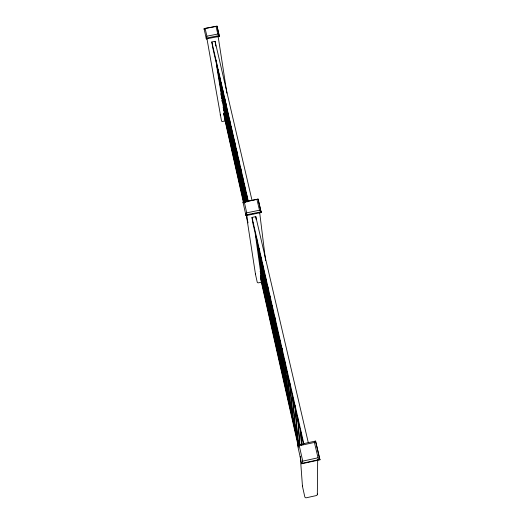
<?xml version="1.0" encoding="UTF-8"?>
<svg xmlns="http://www.w3.org/2000/svg" width="524" height="524" viewBox="0 0 524 524"><rect width="100%" height="100%" fill="white"/><g stroke="black" fill="none" stroke-linecap="round" stroke-linejoin="round"><path stroke-width="0.79" d="M317.334 494.342L317.688 459.469M319.922 459.81L315.566 441.064L314.413 442.446L299.269 445.728L297.521 444.968L301.686 463.779L319.922 459.81L315.566 441.064L297.521 444.968L297.553 445.367M207.321 38.737L206.318 38.907L206.882 36.176L205.113 28.361L217.028 26.2L219.373 36.372L218.22 36.614M247.059 214.991L245.985 215.619L243.005 202.153L258.09 199.087L261.201 212.515L245.985 215.619L246.732 212.836L244.328 202.179L243.005 202.153L243.116 202.853M301.686 463.779L302.741 461.12L299.269 445.728M244.328 202.179L258.09 199.087L261.201 212.515M205.113 28.361L204.072 28.715L204.216 29.541M300.684 444.693L302.25 444.352M302.741 461.12L318.042 457.793L319.928 459.437L301.66 463.413M298.451 447.129L260.932 280.261L260.363 276.233L260.775 276.148A2.548 1.172 -12.8 0 1 261.076 275.297L255.254 233.822M261.633 282.167L258.496 282.816A1.1 0.983 -8.6 0 1 257.205 282.082L255.516 274.452L246.385 215.05M246.732 212.836L259.491 210.229L261.116 211.827L245.874 214.938M253.02 213.772L254.579 213.451M303.462 444.424L252.764 222.726L252.011 217.401L255.791 216.628L308.322 442.787M243.378 202.166L224.567 118.49L223.735 113.498L224.095 113.426A2.227 1.461 -12.8 0 1 224.298 112.405L216.386 64.576M225.621 120.841L222.595 121.444A0.963 0.753 -9.2 0 1 221.488 120.893L206.849 38.121M206.882 36.176L217.82 34.047L219.248 35.547L206.174 38.088M247.819 201.098L212.882 48.319L211.827 41.953L215.076 41.324L252.044 200.496M215.98 26.252L217.82 34.047M256.976 199.605L259.491 210.229M314.413 442.446L318.042 457.793M211.827 41.953L248.311 201.255M252.011 217.401L303.854 443.756M223.132 107.217L223.958 110.898M224.246 112.084L244.623 202.316M260.159 271.216L260.854 274.301M261.011 274.995L299.466 445.321M224.095 113.426L244.046 201.937M260.775 276.148L298.818 444.922M223.735 113.498L243.837 202.814M246.712 215.567L247.066 217.165M260.363 276.233L298.353 445.02M245.887 213.32L248.035 222.883M220.807 93.737L221.069 95.342M221.338 96.94L221.6 98.545M221.868 100.143L222.13 101.741M218.442 71.781L227.193 125.223M218.056 69.613L227.075 124.686M216.078 60.096L225.713 118.66M221.154 82.707L230.213 138.591M219.53 75.869L228.693 131.871M224.338 96.39L233.304 152.281M224.324 96.593L233.173 151.711M215.076 41.324L215.842 46.099M222.798 90.154L231.752 145.397M228.006 112.948L236.468 166.291M225.89 103.208L226.152 104.813M226.414 106.221L234.876 159.244M231.228 126.782L239.71 180.649M229.984 122.092L238.079 173.431M229.591 119.865L237.948 172.841M218.161 36.641L226.925 93.174M233.147 135.166L241.361 187.959M236.92 151.953L244.597 202.048M236.521 149.681L244.584 202.238M234.811 142.449L243.031 195.36M238.492 158.556L245.075 201.806M240.654 168.296L245.743 202.048M240.503 167.621L245.723 202.205M244.217 183.603L246.909 201.386M242.566 176.686L246.28 201.838M246.346 192.924L247.636 201.727M246.3 193.022L247.597 201.838M256.406 236.684L262.937 283.517M258.882 248.514L264.725 291.429M258.948 248.468L264.882 292.143M255.791 216.628L256.197 219.674M261.011 257.212L266.86 300.887M260.945 257.238L266.696 300.167M263.12 266.094L268.858 309.756M263.041 266.113L268.694 309.022M265.177 275.133L265.386 276.744M265.596 278.362L270.718 317.996M265.675 278.355L270.888 318.736M267.744 286.733L272.945 327.847M267.659 286.72L272.775 327.094M259.629 212.272L265.603 260.631M269.958 296.067L275.028 337.083M269.867 296.047L274.858 336.316M272.113 305.525L276.967 345.67M272.401 307.169L277.144 346.443M274.707 316.922L279.285 355.934M274.589 316.771L279.109 355.154M277.111 328.299L281.283 364.769M277.222 328.352L281.46 365.562M279.764 339.945L283.661 375.322M279.384 337.456L283.484 374.516M282.004 348.506L285.901 385.225M281.886 348.408L285.718 384.406M284.637 360.545L288.167 395.266M284.512 360.44L287.977 394.441M287.08 371.739L290.276 404.62M287.218 371.863L290.466 405.458M289.844 383.47L292.805 415.794M289.707 383.339L292.608 414.942M292.51 395.161L295.169 426.287M292.359 395.004L294.973 425.423M295.097 405.543L297.573 436.931M294.999 406.185L297.377 436.053M297.691 417.549L299.636 444.404M300.265 456.358L302.459 486.22M298.038 420.163L299.78 444.49M300.593 431.429L301.464 445.014M300.776 431.756L301.608 444.824M303.527 442.642L303.612 444.241M303.337 442.42L303.422 444.024M213.537 48.974A2.627 1.926 -13.2 0 1 213.307 48.431M253.361 223.093A3.059 1.598 -13.1 0 1 253.288 222.949M220.191 115.044A0.956 0.747 -9.3 0 1 220.349 114.474M217.846 36.451A1.107 0.806 -8.6 0 1 217.133 36.831M208.414 38.527A1.113 0.806 -9.1 0 1 207.845 38.527M255.516 274.452A1.094 0.969 -8.7 0 1 255.607 273.829M258.954 212.475A1.297 1.094 -7.3 0 1 258.653 212.613M302.643 485.401A1.317 1.271 74.5 0 0 302.486 486.39L304.778 496.745A1.336 1.284 75.4 0 0 306.324 497.774L316.345 495.573A1.336 1.284 70.7 0 0 317.302 493.994M217.028 26.2L204.072 28.715L206.318 38.907L219.373 36.372L217.028 26.2"/></g></svg>
